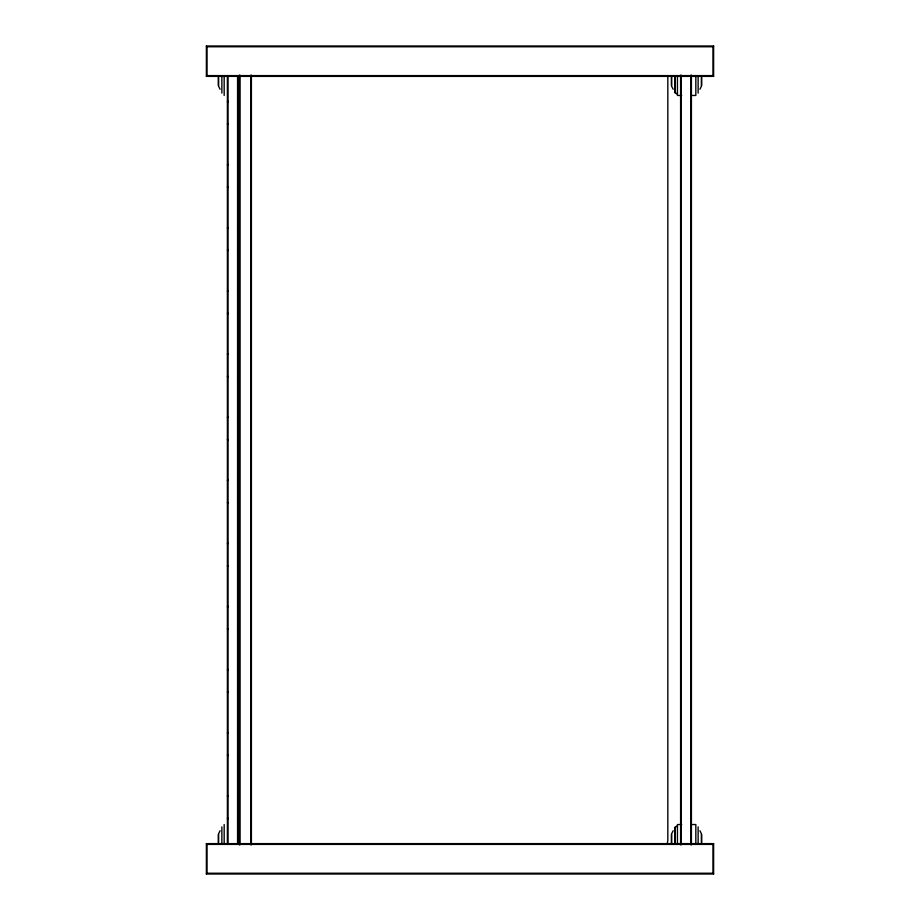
<?xml version="1.0" encoding="UTF-8"?>
<svg xmlns="http://www.w3.org/2000/svg" width="920" height="920" viewBox="0 0 920 920"><rect width="100%" height="100%" fill="white"/><g stroke="black" fill="none" stroke-linecap="round" stroke-linejoin="round"><path stroke-width="1.38" d="M667.138 844.077L667.828 840.592L667.828 76.371M220.075 830.748L218.592 833.796L218.592 842.881M699.924 89.251L701.408 86.204L701.408 77.119M673.13 830.748L671.646 833.796L671.646 842.881M206.379 76.371L206.988 75.612L206.988 46.759L206.379 46L713.621 46L713.621 76.371L206.379 76.371L206.379 46M713.621 76.371L713.011 75.612L713.011 46.759L713.621 46M206.379 874L206.988 873.241L206.988 844.387L206.379 843.628L713.621 843.628L713.621 874L206.379 874L206.379 843.628M713.621 874L713.011 873.241L713.011 844.387L713.621 843.628M675.142 827.644L676.671 826.102M227.999 101.223L227.389 101.832L227.999 101.832M237.578 124.453L238.188 123.843L237.578 123.843M227.999 164.346L227.389 164.956L227.999 164.956M237.578 187.577L238.188 186.967L237.578 186.967M227.999 227.47L227.389 228.079L227.999 228.079M237.578 250.7L238.188 250.09L237.578 250.09M227.999 290.593L227.389 291.191L227.999 291.191M237.578 313.823L238.188 313.214L237.578 313.214M227.999 353.717L227.389 354.315L227.999 354.315M237.578 376.947L238.188 376.337L237.578 376.337M227.999 416.841L227.389 417.438L227.999 417.438M237.578 440.07L238.188 439.461L237.578 439.461M227.999 479.964L227.389 480.562L227.999 480.562M237.578 503.194L238.188 502.584L237.578 502.584M227.999 543.076L227.389 543.685L227.999 543.685M681.214 101.223L680.605 101.832L681.214 101.832M237.578 566.317L238.188 565.708L237.578 565.708M227.999 606.199L227.389 606.809L227.999 606.809M681.214 164.346L680.605 164.956L681.214 164.956M237.578 629.441L238.188 628.831L237.578 628.831M227.999 669.323L227.389 669.932L227.999 669.932M681.214 227.47L680.605 228.079L681.214 228.079M237.578 692.564L238.188 691.955L237.578 691.955M227.999 732.446L227.389 733.056L227.999 733.056M681.214 290.593L680.605 291.191L681.214 291.191M237.578 755.688L238.188 755.078L237.578 755.078M227.999 795.57L227.389 796.179L227.999 796.179M681.214 353.717L680.605 354.315L681.214 354.315M237.578 818.811L238.188 818.202L237.578 818.202M681.214 416.841L680.605 417.438L681.214 417.438M681.214 479.964L680.605 480.562L681.214 480.562M681.214 543.076L680.605 543.685L681.214 543.685M681.214 606.199L680.605 606.809L681.214 606.809M681.214 669.323L680.605 669.932L681.214 669.932M681.214 732.446L680.605 733.056L681.214 733.056M681.214 795.57L680.605 796.179L681.214 796.179M206.988 46.759L713.011 46.759M206.988 75.612L713.011 75.612M681.685 95.462L677.442 95.462L677.442 76.314M691.587 95.462L695.831 95.462L695.831 76.314M237.578 101.832L238.188 101.832L237.578 101.223M227.999 123.843L227.389 123.843L227.999 124.453M681.214 123.843L680.605 123.843L681.214 124.453M237.578 164.956L238.188 164.956L237.578 164.346M227.999 186.967L227.389 186.967L227.999 187.577M681.214 186.967L680.605 186.967L681.214 187.577M237.578 228.079L238.188 228.079L237.578 227.47M227.999 250.09L227.389 250.09L227.999 250.7M681.214 250.09L680.605 250.09L681.214 250.7M237.578 291.191L238.188 291.191L237.578 290.593M227.999 313.214L227.389 313.214L227.999 313.823M681.214 313.214L680.605 313.214L681.214 313.823M237.578 354.315L238.188 354.315L237.578 353.717M227.999 376.337L227.389 376.337L227.999 376.947M681.214 376.337L680.605 376.337L681.214 376.947M237.578 417.438L238.188 417.438L237.578 416.841M227.999 439.461L227.389 439.461L227.999 440.07M681.214 439.461L680.605 439.461L681.214 440.07M237.578 480.562L238.188 480.562L237.578 479.964M227.999 502.584L227.389 502.584L227.999 503.194M681.214 502.584L680.605 502.584L681.214 503.194M237.578 543.685L238.188 543.685L237.578 543.076M227.999 565.708L227.389 565.708L227.999 566.317M681.214 565.708L680.605 565.708L681.214 566.317M237.578 606.809L238.188 606.809L237.578 606.199M227.999 628.831L227.389 628.831L227.999 629.441M681.214 628.831L680.605 628.831L681.214 629.441M237.578 669.932L238.188 669.932L237.578 669.323M227.999 691.955L227.389 691.955L227.999 692.564M681.214 691.955L680.605 691.955L681.214 692.564M237.578 733.056L238.188 733.056L237.578 732.446M227.999 755.078L227.389 755.078L227.999 755.688M681.214 755.078L680.605 755.078L681.214 755.688M237.578 796.179L238.188 796.179L237.578 795.57M227.999 818.202L227.389 818.202L227.999 818.811M681.214 818.202L680.605 818.202L681.214 818.811M681.685 824.538L677.442 824.538L677.442 843.686M691.587 824.538L695.831 824.538L695.831 843.686M206.988 844.387L713.011 844.387M206.988 873.241L713.011 873.241M675.142 92.356L676.671 93.897M673.13 89.251L671.646 86.204L671.646 77.119M699.924 830.748L701.408 833.796L701.408 842.881M220.075 89.251L218.592 86.204L218.592 77.119M701.638 76.935L701.638 85.583M701.638 834.417L701.638 843.065M698.13 76.004L698.13 93.104M698.13 826.896L698.13 843.996M691.414 75.21L691.414 844.79M690.805 75.21L690.805 844.79M681.214 75.21L681.214 844.79M680.605 75.21L680.605 844.79M675.142 76.004L675.142 93.104M675.142 826.896L675.142 843.996M674.923 76.487L674.923 92.184M674.923 827.816L674.923 843.513M671.416 76.935L671.416 85.583M671.416 834.417L671.416 843.065M251.401 75.21L251.401 844.79M250.792 75.21L250.792 844.79M240.005 75.21L240.005 844.79M239.395 75.21L239.395 844.79M238.188 76.59L238.188 843.41M237.578 76.59L237.578 843.41M227.999 76.59L227.999 843.41M227.389 76.59L227.389 843.41M224.169 76.314L224.169 95.462M224.169 824.538L224.169 843.686M221.869 76.004L221.869 93.104M221.869 826.896L221.869 843.996M218.362 76.935L218.362 85.583M218.362 834.417L218.362 843.065"/></g></svg>
